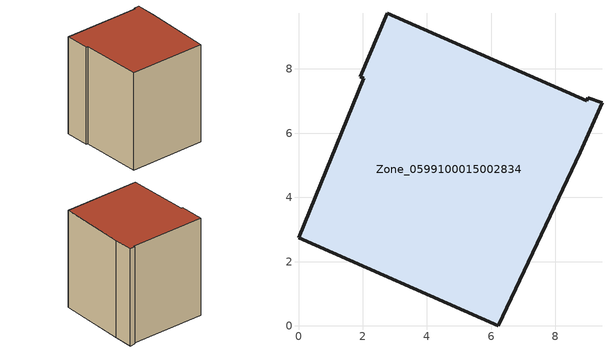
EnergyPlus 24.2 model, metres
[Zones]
Zone_0599100015002834
 floor ground (C_G): 9.45,6.96 8.77,5.4 6.22,0 0,2.74 2.03,7.71 1.92,7.76 2.76,9.74 8.97,7.01 9.01,7.11 z0.77
 wall outside (C_F): 6.22,0 8.77,5.4 9.45,6.96 9.01,7.11 8.97,7.01 2.76,9.74 1.92,7.76 2.03,7.71 0,2.74 6.22,0 z0.77:9.47
 roof outside (C_R): 8.77,5.4 9.45,6.96 9.01,7.11 8.97,7.01 2.76,9.74 1.92,7.76 2.03,7.71 0,2.74 6.22,0 z9.47
[BUILDING]
Pand.0599100015002834: North Axis=0; Terrain=City; Loads Convergence Tolerance Value=0.04; Temperature Convergence Tolerance Value=0.4; Solar Distribution=FullExterior; Maximum Number of Warmup Days=25; Minimum Number of Warmup Days=1
[Site:Location]
Rotterdam.The.Hague.AP_ZH_NLD Design_Conditions: Latitude=51.96; Longitude=4.45; Time Zone=1; Elevation=-4.5
[SITE:GROUNDTEMPERATURE:BUILDINGSURFACE]
18, 18, 18, 18, 18, 18, 18, 18, 18, 18, 18, 18
[MATERIAL] Thermal Absorptance=0.9; Solar Absorptance=0.7; Visible Absorptance=0.7
Name | Roughness | Thickness | Conductivity | Density | Specific Heat
G.TI.1946 | MediumSmooth | 0.15 | 1 | 540 | 1210
F.TI.1946 | Rough | 0.3 | 0.857143 | 1920 | 840
R.TI.1946 | MediumRough | 0.2 | 0.1 | 1500 | 1000
[CONSTRUCTION]
C_G: G.TI.1946
C_F: F.TI.1946
C_R: R.TI.1946
[ZONE]
Zone_0599100015002834: Type=1; Multiplier=1; Ceiling Height=Autocalculate; Volume=Autocalculate; Floor Area=autocalculate; Part of Total Floor Area=Yes
[ZONEINFILTRATION:DESIGNFLOWRATE]
Infil_Zone_0599100015002834: Zone or ZoneList or Space or SpaceList=Zone_0599100015002834; Schedule=AlwaysOn; Design Flow Rate Calculation Method=Flow/Area; Flow Rate per Floor Area=0.003; Constant Term Coefficient=1; Temperature Term Coefficient=0; Velocity Term Coefficient=0; Velocity Squared Term Coefficient=0
[HVACTEMPLATE:ZONE:IDEALLOADSAIRSYSTEM]
Zone_0599100015002834: Maximum Heating Supply Air Temperature=50; Minimum Cooling Supply Air Temperature=13; Maximum Heating Supply Air Humidity Ratio=0.0156; Minimum Cooling Supply Air Humidity Ratio=0.0077; Heating Limit=NoLimit; Cooling Limit=NoLimit; Dehumidification Control Type=ConstantSensibleHeatRatio; Cooling Sensible Heat Ratio=0.7; Dehumidification Setpoint=60; Humidification Control Type=None; Humidification Setpoint=30; Outdoor Air Method=None; Outdoor Air Flow Rate per Person=0.00944; Outdoor Air Flow Rate per Zone Floor Area=0; Outdoor Air Flow Rate per Zone=0; Demand Controlled Ventilation Type=None; Outdoor Air Economizer Type=NoEconomizer; Heat Recovery Type=None; Sensible Heat Recovery Effectiveness=0.7; Latent Heat Recovery Effectiveness=0.65
[ZONECONTROL:THERMOSTAT]
ThermostatControl_Zone_0599100015002834: Zone or ZoneList=Zone_0599100015002834; Control Type Schedule=DualSetpointControlType; Control 1=Thermostat_Zone_0599100015002834; Temperature Difference Between Cutout And Setpoint=0
[THERMOSTATSETPOINT:DUALSETPOINT]
Thermostat_Zone_0599100015002834: Heating Setpoint Temperature Schedule=HeatingSetpoint_Zone_0599100015002834; Cooling Setpoint Temperature Schedule=CoolingSetpoint_Zone_0599100015002834
[SCHEDULE:COMPACT]
HeatingSetpoint_Zone_0599100015002834: Through: 12/31, For: AllDays, Until: 24:00, 21
CoolingSetpoint_Zone_0599100015002834: Through: 12/31, For: AllDays, Until: 24:00, 24
DualSetpointControlType: Through: 12/31, For: AllDays, Until: 24:00, 4
AlwaysOn: Through: 12/31, For: AllDays, Until: 24:00, 1
